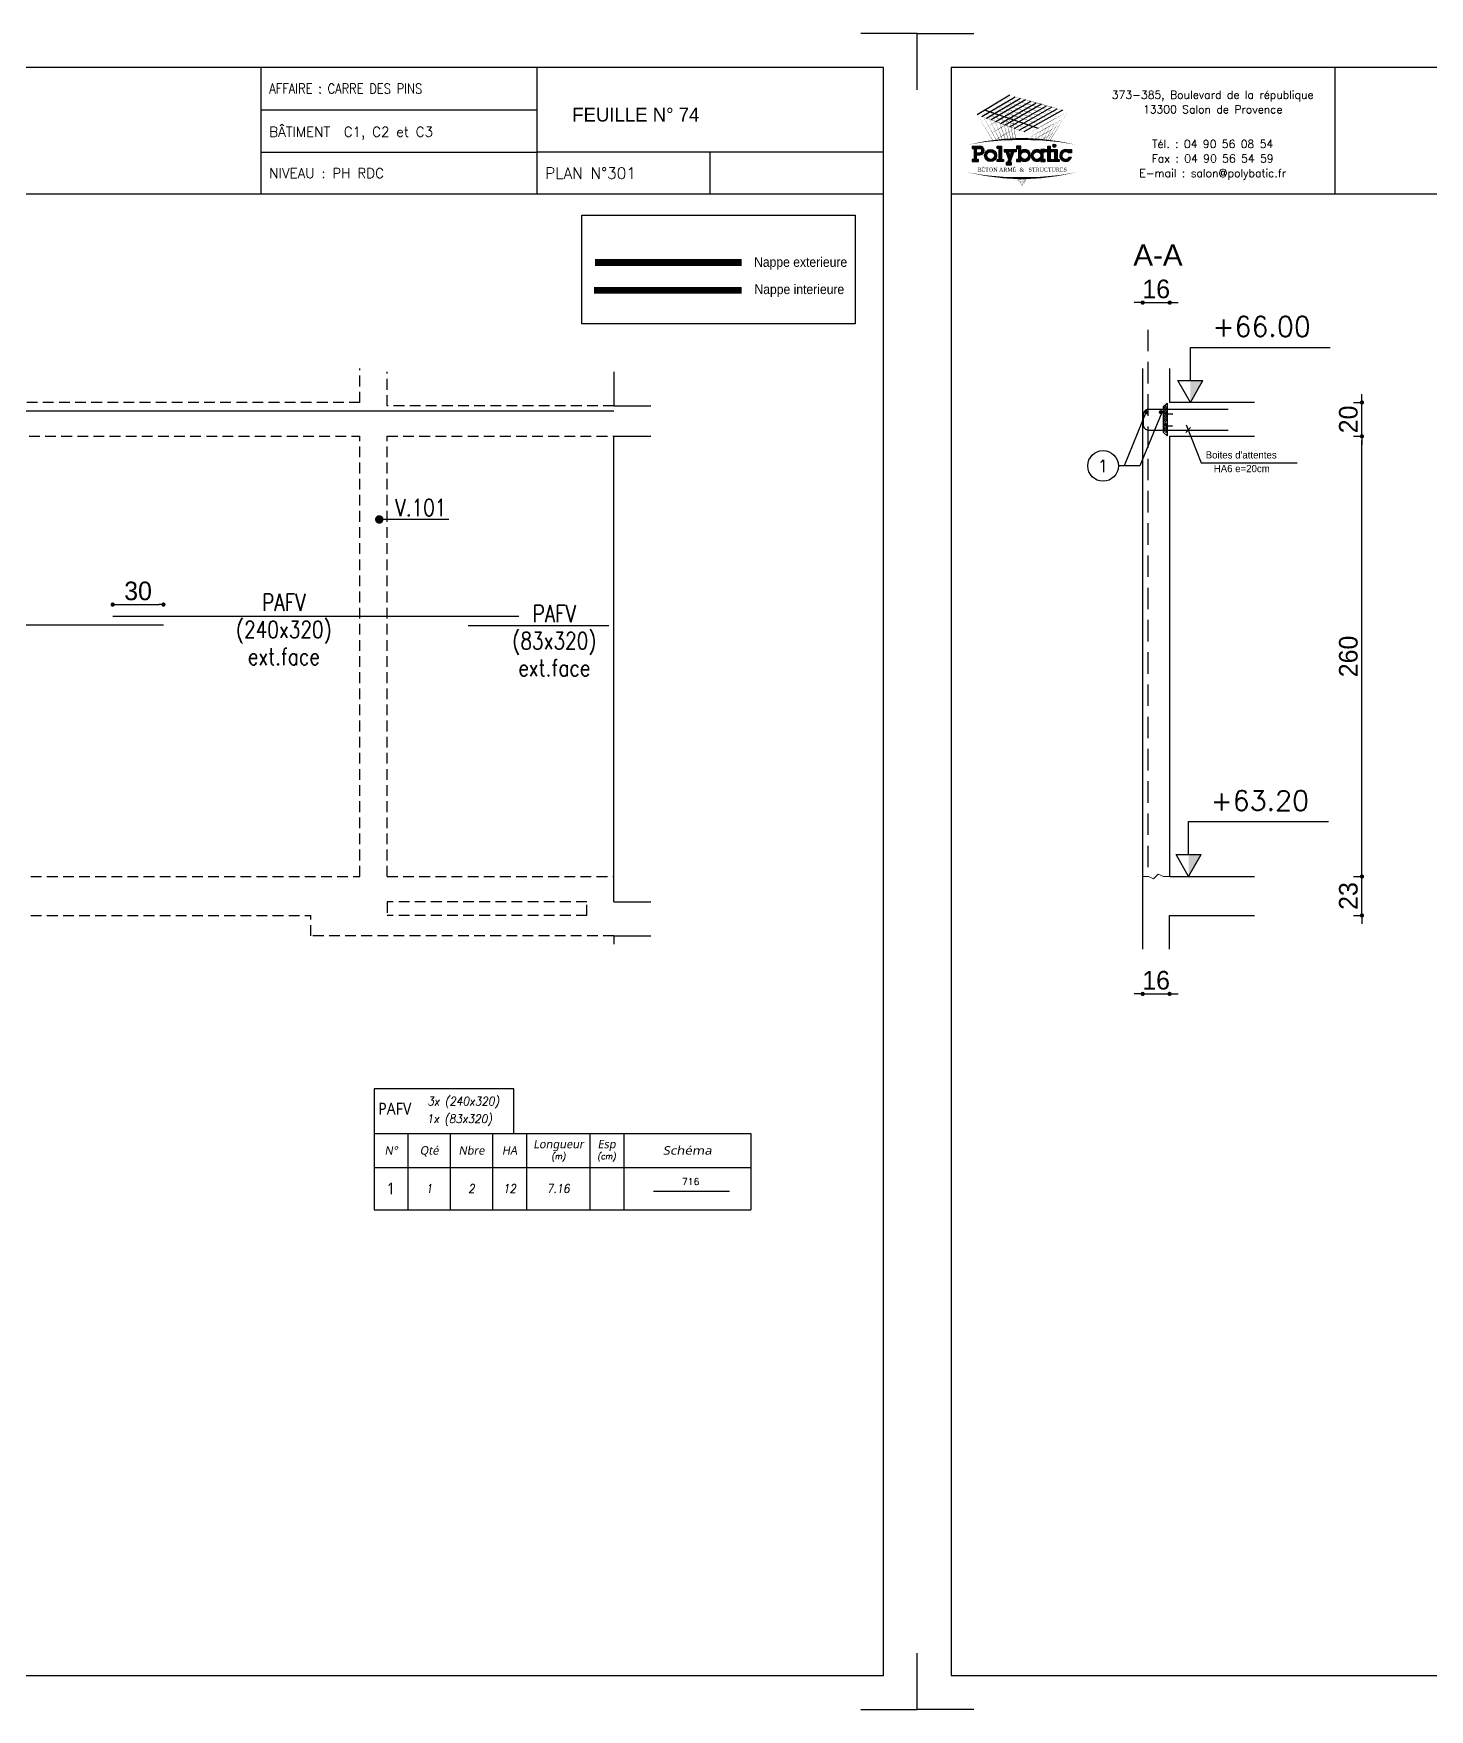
# Model space of a CAD drawing. Header units: metres. Extents: x -5618 to 118954, y -306 to 4637.
# Drawn here: x 70877 to 71702, y 604 to 1594 of the extents above; entities that cross this region are included whole.
import ezdxf
from ezdxf.enums import TextEntityAlignment as Align

# ---------------------------------------------------------------- set-up
doc = ezdxf.new("R2010")
doc.units = ezdxf.units.M
doc.linetypes.add('CACHE', pattern=[9.525, 6.35, -3.175])
doc.linetypes.add('CACHEX2', pattern=[19.05, 12.7, -6.35])
for name, color, linetype in [('COTATION', 1, 'Continuous'), ('GO-CARTOUCHE', 7, 'Continuous'), ('GO-FER-HA', 140, 'Continuous'), ('GO-TEXTE', 9, 'Continuous'), ('GO-TEXTE-FER', 3, 'Continuous'), ('K_ENT_M_Building_V.76', 7, 'Continuous'), ('STR_COTATION', 1, 'Continuous'), ('STR_STA', 30, 'Continuous'), ('STR_TS', 22, 'Continuous'), ('STR_TS_TXT', 7, 'Continuous'), ('STR_VOI-POT', 6, 'Continuous')]:
    doc.layers.add(name, color=color, linetype=linetype)
doc.layers.add('Kofragna_forma', color=7, linetype='Continuous', lineweight=70)
doc.styles.add('GrDimensions', font='simplex.shx')
doc.styles.add('Lucida', font='LSANSI.TTF')
doc.styles.add('POLYBATIC', font='TIMES.TTF')
doc.styles.add('schéma', font='simplex.shx')
doc.styles.add('Tableau', font='romans.shx', dxfattribs={"width": 0.9, "oblique": 10})
doc.styles.add('Tableau2', font='trebuc.TTF', dxfattribs={"width": 0.9, "oblique": 10})
doc.styles.add('TEXTE', font='romans.shx')
doc.styles.add('TEXTE TS', font='romans.shx', dxfattribs={"width": 0.7, "oblique": 15})
doc.styles.add('TEXTEBA', font='ARIAL.TTF')
doc.dimstyles.new('COUPE-20', dxfattribs={"dimscale": 0.5, "dimtxt": 22, "dimasz": 5, "dimexe": 0.05, "dimexo": 0, "dimgap": 5, "dimtad": 1, "dimdec": 0, "dimdsep": 46, "dimtxsty": 'Standard', "dimblk1": 'DOT', "dimblk2": 'DOT', "dimsah": 1, "dimcen": 0, "dimdle": 150, "dimclrd": 1, "dimclre": 1, "dimclrt": 7, "dimadec": 0, "dimazin": 0, "dimtfac": 1, "dimtdec": 0, "dimtix": 1, "dimtmove": 2, "dimatfit": 3, "dimldrblk": 'DOT', "dimfxl": 0, "dimtvp": 1, "dimtolj": 1, "dimtzin": 0, "dimarcsym": 0})

# ---------------------------------------------------------------- blocks, each defined once
blk = doc.blocks.new('Désignation')
at = {"layer": 'GO-TEXTE-FER'}
for p, q in [((0, 0.8), (8.9, 0.8)), ((0, 0.8), (0, 0)), ((0.8, 0.8), (0.8, 0)), ((1.8, 0.8), (1.8, 0)), ((2.8, 0.8), (2.8, 0)), ((3.6, 0.8), (3.6, 0)), ((5.1, 0.8), (5.1, 0)), ((5.9, 0.8), (5.9, 0)), ((8.9, 0.8), (8.9, 0)), ((0, 0), (8.9, 0))]:
    blk.add_line(p, q, dxfattribs=at)
at = {"layer": 'GO-TEXTE-FER', "style": 'Tableau2', "oblique": 10}
for s, p in [('N°', (0.4, 0.4)), ('Qté', (1.3, 0.4)), ('Nbre', (2.3, 0.4)), ('HA', (3.2, 0.4)), ('Longueur', (4.356, 0.55)), ('Esp', (5.494, 0.55))]:
    blk.add_text(s, height=0.2, dxfattribs=at).set_placement(p, align=Align.MIDDLE_CENTER)
at = {"layer": 'GO-TEXTE-FER', "style": 'Tableau2', "oblique": 10, "width": 1.2}
blk.add_text('Schéma', height=0.2, dxfattribs=at).set_placement((7.4, 0.4), align=Align.MIDDLE_CENTER)
at = {"layer": 'GO-TEXTE-FER', "color": 7, "style": 'Tableau', "oblique": 10, "width": 0.9}
for s, p in [('(m)', (4.356, 0.265)), ('(cm)', (5.494, 0.265))]:
    blk.add_text(s, height=0.15, dxfattribs=at).set_placement(p, align=Align.MIDDLE_CENTER)
blk = doc.blocks.new('Barre libre')
at = {"layer": 'GO-TEXTE-FER'}
for p, q in [((0, 0), (0, -1)), ((0, 0), (8.9, 0)), ((0.8, 0), (0.8, -1)), ((1.8, 0), (1.8, -1)), ((2.8, 0), (2.8, -1)), ((3.6, 0), (3.6, -1)), ((5.1, 0), (5.1, -1)), ((5.9, 0), (5.9, -1)), ((8.9, 0), (8.9, -1)), ((0, -1), (8.9, -1))]:
    blk.add_line(p, q, dxfattribs=at)
at = {"layer": 'GO-TEXTE-FER', "color": 1}
blk.add_line((6.603, -0.563), (8.394, -0.563), dxfattribs=at)
at = {"layer": 'GO-TEXTE-FER', "style": 'Tableau2', "width": 0.9}
blk.add_attdef('NUMERO', text='', height=0.28, dxfattribs=at).set_placement((0.4, -0.5), align=Align.MIDDLE_CENTER)
at = {"layer": 'GO-TEXTE-FER', "color": 1, "style": 'Tableau'}
blk.add_attdef('Longueur', text='', height=0.16, dxfattribs=at).set_placement((7.481, -0.336), align=Align.MIDDLE_CENTER)
at = {"layer": 'GO-TEXTE-FER', "style": 'Tableau', "oblique": 10, "width": 0.9}
for tag, p in [('QUANTITE', (1.3, -0.5)), ('NOMBRE', (2.3, -0.5)), ('NUANCE', (3.2, -0.5)), ('LONGUEUR', (4.35, -0.5)), ('ESPACEMENTS', (5.5, -0.5))]:
    blk.add_attdef(tag, text='', height=0.2, dxfattribs=at).set_placement(p, align=Align.MIDDLE_CENTER)
blk = doc.blocks.new('ime')
at = {"layer": 'COTATION', "const_width": 2.5}
blk.add_lwpolyline([(1.25, 0, -1), (-1.25, 0, -1)], format="xyb", close=True, dxfattribs=at)
at = {"layer": 'COTATION'}
blk.add_lwpolyline([(41.09, 0), (0, 0)], dxfattribs=at)
at = {"layer": 'COTATION', "color": 7, "style": 'TEXTE TS', "width": 0.8}
blk.add_attdef('NAME', (9.08, 2), '', height=10, dxfattribs=at)
blk = doc.blocks.new('_DOT')
at = {"color": 0, "linetype": 'ByBlock'}
blk.add_line((-0.5, 0), (-1, 0), dxfattribs=at)
at = {"color": 0, "linetype": 'ByBlock', "const_width": 0.5}
blk.add_lwpolyline([(-0.25, 0, 1), (0.25, 0, 1)], format="xyb", close=True, dxfattribs=at)
blk = doc.blocks.new('*D1143')
at = {"layer": 'DEFPOINTS', "color": 0, "lineweight": -3, "ltscale": 4.5}
for p in [(70923.79, 1249.64, 187.69), (70953.79, 1256.42), (70953.79, 1244.45, 187.69)]:
    blk.add_point(p, dxfattribs=at)
at = {"layer": 'STR_COTATION', "color": 1, "lineweight": -2, "ltscale": 4.5}
for p, q in [((70923.79, 1256.44), (70923.79, 1256.44)), ((70926.29, 1256.42), (70951.29, 1256.42)), ((70953.79, 1256.44), (70953.79, 1256.44))]:
    blk.add_line(p, q, dxfattribs=at)
at = {"layer": 'STR_COTATION', "color": 1, "lineweight": -2, "ltscale": 4.5, "xscale": 2.5, "yscale": 2.5, "zscale": 2.5, "rotation": 180}
blk.add_blockref('_DOT', (70923.79, 1256.42), dxfattribs=at)
at = {"layer": 'STR_COTATION', "color": 1, "lineweight": -2, "ltscale": 4.5, "xscale": 2.5, "yscale": 2.5, "zscale": 2.5}
blk.add_blockref('_DOT', (70953.79, 1256.42), dxfattribs=at)
at = {"layer": 'STR_COTATION', "color": 7, "lineweight": -3, "ltscale": 4.5, "insert": (70938.79, 1264.42), "char_height": 11, "attachment_point": 5}
blk.add_mtext('\\A1;30', dxfattribs=at)
blk = doc.blocks.new('mrega')
at = {"layer": 'STR_TS_TXT', "style": 'TEXTE TS', "width": 0.8}
for tag, p in [('ST10', (14.48, 0)), ('DIM', (14.48, -16)), ('NOTE', (14.48, -32))]:
    blk.add_attdef(tag, text='', height=10, dxfattribs=at).set_placement(p, align=Align.CENTER)
blk = doc.blocks.new('*D1144')
at = {"layer": 'COTATION', "color": 1, "lineweight": -2, "ltscale": 4.5}
for p, q in [((71661.84, 1098.29), (71661.84, 1100.79)), ((71656.84, 1095.79), (71661.86, 1095.79)), ((71661.84, 1072.79), (71661.84, 1095.79)), ((71656.84, 1072.79), (71661.86, 1072.79)), ((71661.84, 1070.29), (71661.84, 1067.79))]:
    blk.add_line(p, q, dxfattribs=at)
at = {"layer": 'DEFPOINTS', "color": 0, "lineweight": -3, "ltscale": 4.5}
for p in [(71598.28, 1095.79), (71661.84, 1095.79), (71598.28, 1072.79)]:
    blk.add_point(p, dxfattribs=at)
at = {"layer": 'COTATION', "color": 1, "lineweight": -2, "ltscale": 4.5, "xscale": 2.5, "yscale": 2.5, "zscale": 2.5}
for p, rotation in [((71661.84, 1095.79), 270), ((71661.84, 1072.79), 90)]:
    blk.add_blockref('_DOT', p, dxfattribs=dict(at, rotation=rotation))
at = {"layer": 'COTATION', "color": 7, "lineweight": -3, "ltscale": 4.5, "insert": (71653.84, 1084.29), "char_height": 11, "attachment_point": 5, "rotation": 90}
blk.add_mtext('\\A1;23', dxfattribs=at)
blk = doc.blocks.new('*D1145')
at = {"layer": 'COTATION', "color": 1, "lineweight": -2, "ltscale": 4.5}
for p, q in [((71656.84, 1355.79), (71661.86, 1355.79)), ((71661.84, 1098.29), (71661.84, 1353.29)), ((71656.84, 1095.79), (71661.86, 1095.79))]:
    blk.add_line(p, q, dxfattribs=at)
at = {"layer": 'DEFPOINTS', "color": 0, "lineweight": -3, "ltscale": 4.5}
for p in [(71598.28, 1355.79), (71661.84, 1355.79), (71598.28, 1095.79)]:
    blk.add_point(p, dxfattribs=at)
at = {"layer": 'COTATION', "color": 1, "lineweight": -2, "ltscale": 4.5, "xscale": 2.5, "yscale": 2.5, "zscale": 2.5}
for p, rotation in [((71661.84, 1355.79), 90), ((71661.84, 1095.79), 270)]:
    blk.add_blockref('_DOT', p, dxfattribs=dict(at, rotation=rotation))
at = {"layer": 'COTATION', "color": 7, "lineweight": -3, "ltscale": 4.5, "insert": (71653.84, 1225.79), "char_height": 11, "attachment_point": 5, "rotation": 90}
blk.add_mtext('\\A1;260', dxfattribs=at)
blk = doc.blocks.new('*D1146')
at = {"layer": 'COTATION', "color": 1, "lineweight": -2, "ltscale": 4.5}
for p, q in [((71661.84, 1378.29), (71661.84, 1380.79)), ((71656.84, 1375.79), (71661.86, 1375.79)), ((71661.84, 1355.79), (71661.84, 1375.79)), ((71656.84, 1355.79), (71661.86, 1355.79)), ((71661.84, 1353.29), (71661.84, 1350.79))]:
    blk.add_line(p, q, dxfattribs=at)
at = {"layer": 'DEFPOINTS', "color": 0, "lineweight": -3, "ltscale": 4.5}
for p in [(71598.28, 1375.79), (71661.84, 1375.79), (71598.28, 1355.79)]:
    blk.add_point(p, dxfattribs=at)
at = {"layer": 'COTATION', "color": 1, "lineweight": -2, "ltscale": 4.5, "xscale": 2.5, "yscale": 2.5, "zscale": 2.5}
for p, rotation in [((71661.84, 1375.79), 270), ((71661.84, 1355.79), 90)]:
    blk.add_blockref('_DOT', p, dxfattribs=dict(at, rotation=rotation))
at = {"layer": 'COTATION', "color": 7, "lineweight": -3, "ltscale": 4.5, "insert": (71653.84, 1365.79), "char_height": 11, "attachment_point": 5, "rotation": 90}
blk.add_mtext('\\A1;20', dxfattribs=at)
blk = doc.blocks.new('stab')
at = {"layer": 'STR_STA'}
h = blk.add_hatch(dxfattribs=at)
h.set_pattern_fill('ANSI31', color=9, scale=6.075, angle=-540, style=0)
h.set_pattern_definition([(315, (-54992.6584, 395894.73794), (-0.536959212, -0.536959212), [])])
h.paths.add_polyline_path([(8.55, 0), (6.53, -2.03), (4.9, -2.03), (4.9, 0)])
h.paths.add_polyline_path([(4.9, 0), (4.9, -2.03), (1.75, -2.03), (1.95, 0)])
h.paths.add_polyline_path([(1.41, 0), (1.73, -2.03), (-8.03, -2.03), (-7.82, 0)])
h.paths.add_polyline_path([(-8.11, -1.56), (-9.67, 0), (-8.25, 0)])
at = {"layer": 'STR_STA', "color": 1}
blk.add_lwpolyline([(-5.93, 36.01), (-5.93, 0.57), (-5.93, -11.07, 0.414214), (-2.89, -14.1), (3.18, -14.1, 0.414214), (6.22, -11.07), (6.22, 36.01)], format="xyb", dxfattribs=at)
blk.add_lwpolyline([(-7.65, -2.03), (-9.67, 0), (9.67, 0), (7.65, -2.03)], close=True, dxfattribs=at)
blk.add_lwpolyline([(-3.88, 0), (-3.68, -2.22), (-3.09, 3.47), (-3.09, 0), (3.09, 0), (3.42, -2.09), (3.94, 3.21), (3.94, 0)], dxfattribs=at)
at = {"layer": 'STR_STA', "color": 6, "linetype": 'Continuous', "const_width": 1.2}
for points in [[(-3.75, -3.69, -1), (-4.95, -3.69, -1)], [(-3.64, -12.3, -1), (-4.84, -12.3, -1)]]:
    blk.add_lwpolyline(points, format="xyb", close=True, dxfattribs=at)
blk = doc.blocks.new('*D1147')
at = {"layer": 'DEFPOINTS', "color": 0, "lineweight": -3, "ltscale": 4.5}
for p in [(71548.28, 1434.77), (71532.28, 1395.79, 187.69), (71548.28, 1395.79, 187.69)]:
    blk.add_point(p, dxfattribs=at)
at = {"layer": 'STR_COTATION', "color": 1, "lineweight": -2, "ltscale": 4.5}
for p, q in [((71529.78, 1434.77), (71527.28, 1434.77)), ((71532.28, 1434.78), (71532.28, 1434.8)), ((71532.28, 1434.77), (71548.28, 1434.77)), ((71548.28, 1434.78), (71548.28, 1434.8)), ((71550.78, 1434.77), (71553.28, 1434.77))]:
    blk.add_line(p, q, dxfattribs=at)
at = {"layer": 'STR_COTATION', "color": 1, "lineweight": -2, "ltscale": 4.5, "xscale": 2.5, "yscale": 2.5, "zscale": 2.5}
blk.add_blockref('_DOT', (71532.28, 1434.77), dxfattribs=at)
at = {"layer": 'STR_COTATION', "color": 1, "lineweight": -2, "ltscale": 4.5, "xscale": 2.5, "yscale": 2.5, "zscale": 2.5, "rotation": 180}
blk.add_blockref('_DOT', (71548.28, 1434.77), dxfattribs=at)
at = {"layer": 'STR_COTATION', "color": 7, "lineweight": -3, "ltscale": 4.5, "insert": (71540.28, 1442.77), "char_height": 11, "attachment_point": 5}
blk.add_mtext('\\A1;16', dxfattribs=at)
blk = doc.blocks.new('*D1148')
at = {"layer": 'DEFPOINTS', "color": 0, "lineweight": -3, "ltscale": 4.5}
for p in [(71532.28, 1060.32, 187.69), (71548.18, 1060.32, 187.69), (71548.18, 1026.46)]:
    blk.add_point(p, dxfattribs=at)
at = {"layer": 'STR_COTATION', "color": 1, "lineweight": -2, "ltscale": 4.5}
for p, q in [((71529.78, 1026.46), (71527.28, 1026.46)), ((71532.28, 1026.46), (71548.18, 1026.46)), ((71532.28, 1026.44), (71532.28, 1026.43)), ((71548.18, 1026.44), (71548.18, 1026.43)), ((71550.68, 1026.46), (71553.18, 1026.46))]:
    blk.add_line(p, q, dxfattribs=at)
at = {"layer": 'STR_COTATION', "color": 1, "lineweight": -2, "ltscale": 4.5, "xscale": 2.5, "yscale": 2.5, "zscale": 2.5}
blk.add_blockref('_DOT', (71532.28, 1026.46), dxfattribs=at)
at = {"layer": 'STR_COTATION', "color": 1, "lineweight": -2, "ltscale": 4.5, "xscale": 2.5, "yscale": 2.5, "zscale": 2.5, "rotation": 180}
blk.add_blockref('_DOT', (71548.18, 1026.46), dxfattribs=at)
at = {"layer": 'STR_COTATION', "color": 7, "lineweight": -3, "ltscale": 4.5, "insert": (71540.23, 1034.46), "char_height": 11, "attachment_point": 5}
blk.add_mtext('\\A1;16', dxfattribs=at)
blk = doc.blocks.new('A$C492E529B')
for color, points in [(140, [(1.413, 0.725, 1), (1.563, 0.725, 1)]), (256, [(-0.938, 0.7), (-1.138, 0.7), (-1.138, 0.6), (-1.038, 0.6), (-1.038, 0.1), (-1.138, 0.1), (-1.138, 0), (-0.838, 0), (-0.838, 0.1), (-0.938, 0.1)]), (256, [(-0.367, 0.45), (-0.268, 0.45), (-0.268, 0.55), (-0.523, 0.55), (-0.523, 0.45), (-0.473, 0.45), (-0.543, 0.253), (-0.612, 0.45), (-0.562, 0.45), (-0.562, 0.55), (-0.818, 0.55), (-0.818, 0.45), (-0.718, 0.45), (-0.595, 0.101), (-0.648, -0.05), (-0.718, -0.05), (-0.718, -0.15), (-0.468, -0.15), (-0.468, -0.05), (-0.543, -0.05)]), (256, [(1.393, 0.55), (1.292, 0.55), (1.292, 0.7), (1.193, 0.7), (1.193, 0.55), (1.093, 0.55), (1.093, 0.45), (1.193, 0.45), (1.193, 0), (1.393, 0), (1.393, 0.1), (1.292, 0.1), (1.292, 0.45), (1.393, 0.45)]), (256, [(1.613, 0.55), (1.413, 0.55), (1.413, 0.45), (1.513, 0.45), (1.513, 0.1), (1.413, 0.1), (1.413, 0), (1.712, 0), (1.712, 0.1), (1.613, 0.1)]), (256, [(2.13, 0.4), (2.283, 0.4), (2.283, 0.55), (2.183, 0.55), (2.183, 0.487, 3.359496), (2.272, 0.2), (2.166, 0.2, -3.125802)])]:
    blk.add_hatch(color=color).paths.add_polyline_path(points)
h = blk.add_hatch(color=256)
h.paths.add_polyline_path([(-1.983, 0.1), (-2.083, 0.1), (-2.083, 0.3), (-1.933, 0.3, 1), (-1.933, 0.7), (-2.283, 0.7), (-2.283, 0.6), (-2.183, 0.6), (-2.183, 0.1), (-2.283, 0.1), (-2.283, 0), (-1.983, 0)])
h.paths.add_polyline_path([(-2.083, 0.4), (-2.083, 0.6), (-1.933, 0.6, -1), (-1.933, 0.4)], flags=16)
h = blk.add_hatch(color=256)
h.paths.add_polyline_path([(-1.158, 0.275, 1), (-1.708, 0.275, 1)])
h.paths.add_polyline_path([(-1.608, 0.275, -1), (-1.258, 0.275, -1)], flags=16)
h = blk.add_hatch(color=256)
h.paths.add_polyline_path([(-0.047, 0.487), (-0.047, 0.7), (-0.248, 0.7), (-0.248, 0.6), (-0.147, 0.6), (-0.147, 0.1), (-0.248, 0.1), (-0.248, 0), (-0.047, 0), (-0.047, 0.063, 2.12132)])
h.paths.add_polyline_path([(-0.047, 0.275, -1), (0.303, 0.275, -1)], flags=16)
h = blk.add_hatch(color=256)
h.paths.add_polyline_path([(1.073, 0.1), (0.973, 0.1), (0.973, 0.45), (1.073, 0.45), (1.073, 0.55), (0.873, 0.55), (0.873, 0.487, 2.12132), (0.873, 0.063), (0.873, 0), (1.073, 0)])
h.paths.add_polyline_path([(0.523, 0.275, -1), (0.873, 0.275, -1)], flags=16)
for p, q in [((-0.595, 0.101), (-0.718, 0.45)), ((-0.648, -0.05), (-0.595, 0.101)), ((-0.543, 0.253), (-0.612, 0.45)), ((-0.543, -0.05), (-0.367, 0.45)), ((-0.543, 0.253), (-0.473, 0.45)), ((0.873, 0.55), (0.873, 0.487)), ((1.073, 0.55), (0.873, 0.55)), ((0.873, 0.063), (0.873, 0)), ((0.973, 0.1), (0.973, 0.45)), ((0.973, 0.45), (1.073, 0.45)), ((1.073, 0.1), (0.973, 0.1)), ((1.073, 0.45), (1.073, 0.55)), ((1.073, 0), (1.073, 0.1)), ((2.166, 0.2), (2.272, 0.2)), ((0.873, 0), (1.073, 0))]:
    blk.add_line(p, q)
for points in [[(-2.283, 0.7), (-1.933, 0.7)], [(-2.283, 0.7), (-2.283, 0.6), (-2.183, 0.6), (-2.183, 0.1), (-2.283, 0.1), (-2.283, 0), (-1.983, 0), (-1.983, 0.1), (-2.083, 0.1), (-2.083, 0.3), (-1.933, 0.3)], [(-2.083, 0.4), (-2.083, 0.6), (-1.933, 0.6)], [(-2.083, 0.4), (-1.933, 0.4)], [(-1.138, 0.7), (-0.938, 0.7), (-0.938, 0.1), (-0.838, 0.1), (-0.838, 0), (-1.138, 0), (-1.138, 0.1), (-1.038, 0.1), (-1.038, 0.6), (-1.138, 0.6), (-1.138, 0.7)], [(-0.818, 0.55), (-0.562, 0.55)], [(-0.818, 0.55), (-0.818, 0.45), (-0.718, 0.45)], [(-0.612, 0.45), (-0.562, 0.45), (-0.562, 0.55)], [(-0.523, 0.55), (-0.268, 0.55), (-0.268, 0.45), (-0.367, 0.45)], [(-0.473, 0.45), (-0.523, 0.45), (-0.523, 0.55)], [(-0.248, 0.7), (-0.248, 0.6), (-0.147, 0.6), (-0.147, 0.1), (-0.248, 0.1), (-0.248, 0), (-0.047, 0), (-0.047, 0.063)], [(-0.047, 0.487), (-0.047, 0.7), (-0.248, 0.7)], [(1.093, 0.55), (1.193, 0.55), (1.193, 0.7), (1.292, 0.7), (1.292, 0.55), (1.393, 0.55), (1.393, 0.45), (1.292, 0.45), (1.292, 0.1), (1.393, 0.1), (1.393, 0), (1.193, 0), (1.193, 0.45), (1.093, 0.45)], [(1.093, 0.45), (1.093, 0.55)], [(1.413, 0.45), (1.413, 0.55), (1.613, 0.55), (1.613, 0.1), (1.712, 0.1), (1.712, 0), (1.413, 0), (1.413, 0.1), (1.513, 0.1), (1.513, 0.45), (1.413, 0.45)], [(2.183, 0.487), (2.183, 0.55), (2.283, 0.55), (2.283, 0.4), (2.13, 0.4)], [(-0.648, -0.05), (-0.718, -0.05), (-0.718, -0.15), (-0.468, -0.15), (-0.468, -0.05), (-0.543, -0.05)]]:
    blk.add_lwpolyline(points)
at = {"color": 140}
blk.add_circle((1.488, 0.725), 0.075, dxfattribs=at)
for centre, radius in [((-1.433, 0.275), 0.275), ((-1.433, 0.275), 0.175), ((0.128, 0.275), 0.175), ((0.698, 0.275), 0.175)]:
    blk.add_circle(centre, radius)
for centre, radius, start, end in [((-1.933, 0.5), 0.2, 270, 90), ((-1.933, 0.5), 0.1, 270, 90), ((0.128, 0.275), 0.275, 230.4788, 129.5212), ((0.698, 0.275), 0.275, 50.4788, 309.5212), ((2.008, 0.275), 0.275, 50.4788, 344.17338), ((2.008, 0.275), 0.175, 45.58469, 334.62307)]:
    blk.add_arc(centre, radius, start, end)
blk = doc.blocks.new('POLYBATIC')
at = {"color": 140}
for p, q in [((-0.43, 3.281), (-1.602, 2.578)), ((-1.435, 2.518), (-0.241, 3.228)), ((-1.268, 2.457), (-0.053, 3.175)), ((0.135, 3.121), (-1.101, 2.397)), ((-0.934, 2.337), (0.323, 3.068)), ((-0.767, 2.276), (0.511, 3.015)), ((-1.309, 2.754), (0.586, 2.109)), ((0.7, 2.962), (-0.6, 2.216)), ((-0.433, 2.156), (0.888, 2.908)), ((1.076, 2.855), (-0.266, 2.095)), ((-0.099, 2.035), (1.264, 2.802)), ((1.452, 2.749), (0.067, 1.974))]:
    blk.add_line(p, q, dxfattribs=at)
for points in [[(-1.016, 2.93, 0.0156, 0, 0), (-0.43, 3.281, 0, 0, 0)], [(0.122, 2.71, 0.0156, 0, 0), (-0.869, 3.018, 0, 0, 0)], [(-0.491, 1.706, 0.0136, 0, 0), (-0.869, 3.018, 0, 0, 0)], [(-0.838, 2.873, 0.0156, 0, 0), (-0.241, 3.228, 0, 0, 0)], [(0.283, 2.803, 0.0156, 0, 0), (-0.723, 3.105, 0, 0, 0)], [(-0.398, 1.71, 0.014, 0, 0), (-0.723, 3.105, 0, 0, 0)], [(-0.661, 2.816, 0.0156, 0, 0), (-0.053, 3.175, 0, 0, 0)], [(0.444, 2.896, 0.0156, 0, 0), (-0.576, 3.193, 0, 0, 0)], [(-0.309, 1.714, 0.0145, 0, 0), (-0.576, 3.193, 0, 0, 0)], [(-0.483, 2.759, 0.0156, 0, 0), (0.135, 3.121, 0, 0, 0)], [(0.605, 2.988, 0.0156, 0, 0), (-0.43, 3.281, 0, 0, 0)], [(-0.225, 1.716, 0.0149, 0, 0), (-0.43, 3.281, 0, 0, 0)], [(-0.305, 2.702, 0.0156, 0, 0), (0.323, 3.068, 0, 0, 0)], [(-0.128, 2.646, 0.0156, 0, 0), (0.511, 3.015, 0, 0, 0)], [(-1.602, 2.578, 0, 0.0156, 0), (-1.016, 2.93, 0, 0, 0)], [(-0.684, 2.246, 0.0156, 0, 0), (-1.602, 2.578, 0, 0, 0)], [(-1.031, 1.66, 0.0111, 0, 0), (-1.602, 2.578, 0, 0, 0)], [(-1.456, 2.344, 0, 0.0156, 0), (-0.923, 2.663, 0, 0, 0)], [(-0.522, 2.339, 0.0156, 0, 0), (-1.455, 2.666, 0, 0, 0)], [(-0.913, 1.673, 0.0116, 0, 0), (-1.455, 2.666, 0, 0, 0)], [(-1.435, 2.518, 0, 0.0156, 0), (-0.838, 2.873, 0, 0, 0)], [(-1.31, 2.109, 0, 0.0156, 0), (-0.831, 2.397, 0, 0, 0)], [(-0.361, 2.432, 0.0156, 0, 0), (-1.309, 2.754, 0, 0, 0)], [(-0.8, 1.684, 0.0121, 0, 0), (-1.309, 2.754, 0, 0, 0)], [(-1.268, 2.457, 0, 0.0156, 0), (-0.661, 2.816, 0, 0, 0)], [(-0.2, 2.524, 0.0156, 0, 0), (-1.162, 2.842, 0, 0, 0)], [(-0.692, 1.693, 0.0126, 0, 0), (-1.162, 2.842, 0, 0, 0)], [(-1.101, 2.397, 0, 0.0156, 0), (-0.483, 2.759, 0, 0, 0)], [(-0.039, 2.617, 0.0156, 0, 0), (-1.016, 2.93, 0, 0, 0)], [(-0.589, 1.7, 0.0131, 0, 0), (-1.016, 2.93, 0, 0, 0)], [(-0.934, 2.337, 0, 0.0156, 0), (-0.305, 2.702, 0, 0, 0)], [(-0.391, 2.983, 0, 0.0156, 0), (-0.923, 2.663, 0, 0, 0)], [(-0.352, 2.685, 0, 0.0156, 0), (-0.831, 2.397, 0, 0, 0)], [(-0.767, 2.276, 0, 0.0156, 0), (-0.128, 2.646, 0, 0, 0)], [(-0.6, 2.216, 0, 0.0156, 0), (0.05, 2.589, 0, 0, 0)], [(-0.433, 2.156, 0, 0.0156, 0), (0.227, 2.532, 0, 0, 0)], [(0.586, 2.109, 0, 0.0156, 0), (-0.361, 2.432, 0, 0, 0)], [(-0.266, 2.095, 0, 0.0156, 0), (0.405, 2.475, 0, 0, 0)], [(0.762, 2.207, 0, 0.0156, 0), (-0.2, 2.524, 0, 0, 0)], [(-0.099, 2.035, 0, 0.0156, 0), (0.582, 2.418, 0, 0, 0)], [(0.937, 2.305, 0, 0.0156, 0), (-0.039, 2.617, 0, 0, 0)], [(0.05, 2.589, 0.0156, 0, 0), (0.7, 2.962, 0, 0, 0)], [(1.113, 2.402, 0, 0.0156, 0), (0.122, 2.71, 0, 0, 0)], [(0.227, 2.532, 0.0156, 0, 0), (0.888, 2.908, 0, 0, 0)], [(1.289, 2.5, 0, 0.0156, 0), (0.283, 2.803, 0, 0, 0)], [(0.405, 2.475, 0.0156, 0, 0), (1.076, 2.855, 0, 0, 0)], [(1.465, 2.598, 0, 0.0156, 0), (0.444, 2.896, 0, 0, 0)], [(0.582, 2.418, 0.0156, 0, 0), (1.264, 2.802, 0, 0, 0)], [(1.641, 2.695, 0, 0.0156, 0), (0.605, 2.988, 0, 0, 0)], [(0.76, 2.362, 0.0156, 0, 0), (1.452, 2.749, 0, 0, 0)], [(0.781, 1.685, 0.00933, 0, 0), (1.113, 2.402, 0, 0, 0)], [(0.852, 2.095, 0.0156, 0, 0), (1.491, 2.45, 0, 0, 0)], [(0.865, 1.678, 0.0103, 0, 0), (1.289, 2.5, 0, 0, 0)], [(0.937, 2.305, 0.0156, 0, 0), (1.641, 2.695, 0, 0, 0)], [(0.942, 1.67, 0.0112, 0, 0), (1.465, 2.598, 0, 0, 0)], [(1.012, 1.663, 0.012, 0, 0), (1.641, 2.695, 0, 0, 0)], [(-1.165, 1.875, 0, 0.0156, 0), (-0.739, 2.131, 0, 0, 0)], [(-1.019, 1.641, 0, 0.0156, 0), (-0.646, 1.864, 0, 0, 0)], [(-0.312, 2.386, 0, 0.0156, 0), (-0.739, 2.131, 0, 0, 0)], [(0.234, 1.914, 0, 0.0156, 0), (-0.684, 2.246, 0, 0, 0)], [(-0.273, 2.088, 0, 0.0156, 0), (-0.646, 1.864, 0, 0, 0)], [(0.41, 2.012, 0, 0.0156, 0), (-0.522, 2.339, 0, 0, 0)], [(0.067, 1.974, 0, 0.0156, 0), (0.76, 2.362, 0, 0, 0)], [(0.213, 1.74, 0, 0.0156, 0), (0.852, 2.095, 0, 0, 0)], [(0.21, 1.716, 0.00323, 0, 0), (0.234, 1.914, 0, 0, 0)], [(0.234, 1.914, 0, 0.0156, 0), (0.937, 2.305, 0, 0, 0)], [(0.349, 1.712, 0.00465, 0, 0), (0.41, 2.012, 0, 0, 0)], [(0.447, 1.708, 0.00693, 0.0156, 0), (0.767, 1.886, 0, 0, 0)], [(0.474, 1.706, 0.00597, 0, 0), (0.586, 2.109, 0, 0, 0)], [(0.587, 1.7, 0.00718, 0, 0), (0.762, 2.207, 0, 0, 0)], [(0.68, 1.675, 0.0156, 0, 0), (1.193, 1.96, 0, 0, 0)], [(0.689, 1.693, 0.0083, 0, 0), (0.937, 2.305, 0, 0, 0)], [(0.765, 1.884, 0.0156, 0, 0), (1.342, 2.205, 0, 0, 0)], [(-1.953, 1.508, 0, 0.0781, -0.053843), (0, 1.719, 0, 0, 0)], [(-0.234, 1.79, 0, 0.00638, 0), (-0.365, 1.711, 0, 0.00638, 0)], [(1.953, 1.508, 0, 0.0781, 0.053843), (0, 1.719, 0, 0, 0)], [(0.96, 1.668, 0.00293, 0, 0), (1.044, 1.715, 0, 0, 0)], [(-1.953, 0.523, 0, 0.0781, 0.053843), (0, 0.312, 0, 0, 0)], [(0, 0, 0, 0.00381, 0), (-0.195, 0.315, 0, 0.00381, 0)], [(0, 0, 0, 0.00368, 0), (-0.171, 0.314, 0, 0.00368, 0)], [(0, 0, 0, 0.00356, 0), (-0.149, 0.314, 0, 0.00356, 0)], [(0, 0, 0, 0.00345, 0), (-0.128, 0.313, 0, 0.00345, 0)], [(0, 0, 0, 0.00334, 0), (-0.109, 0.313, 0, 0.00334, 0)], [(0, 0, 0, 0.00324, 0), (-0.09, 0.313, 0, 0.00324, 0)], [(0, 0, 0, 0.00315, 0), (-0.073, 0.313, 0, 0.00315, 0)], [(0, 0, 0, 0.00306, 0), (-0.056, 0.313, 0, 0.00306, 0)], [(0, 0, 0, 0.00306, 0), (-0.056, 0.313, 0, 0.00306, 0)], [(0, 0, 0, 0.00298, 0), (-0.041, 0.313, 0, 0.00298, 0)], [(1.953, 0.523, 0, 0.0781, -0.053843), (0, 0.312, 0, 0, 0)], [(0, 0, 0, 0.0051, 0), (0.038, 0.313, 0, 0.0051, 0)], [(0, 0, 0, 0.00425, 0), (0.127, 0.313, 0, 0.00425, 0)], [(0, 0, 0, 0.00408, 0), (0.145, 0.314, 0, 0.00408, 0)], [(0, 0, 0, 0.00392, 0), (0.162, 0.314, 0, 0.00392, 0)], [(0, 0, 0, 0.00378, 0), (0.177, 0.314, 0, 0.00378, 0)], [(0, 0, 0, 0.00365, 0), (0.191, 0.315, 0, 0.00365, 0)], [(0, 0, 0, 0.00486, 0), (0.064, 0.313, 0, 0.00486, 0)], [(0, 0, 0, 0.00464, 0), (0.087, 0.313, 0, 0.00464, 0)], [(0, 0, 0, 0.00443, 0), (0.108, 0.313, 0, 0.00443, 0)]]:
    blk.add_lwpolyline(points, format="xyseb", dxfattribs=at)
at = {"color": 5, "xscale": 0.78125, "yscale": 0.78125, "zscale": 0.78125}
blk.add_blockref('A$C492E529B', (0, 0.91), dxfattribs=at)
at = {"lineweight": 60, "style": 'POLYBATIC'}
for s, p in [('BÉTON ARMÉ', (-1.587, 0.547)), ('STRUCTURES', (0.24, 0.547))]:
    blk.add_text(s, height=0.1406, dxfattribs=at).set_placement(p)
at = {"color": 140, "style": 'POLYBATIC'}
blk.add_text('&', height=0.141, dxfattribs=at).set_placement((0, 0.547), align=Align.CENTER)

msp = doc.modelspace()

# ---------------------------------------------------------------- linework, layer by layer
for p, q in [((71011.32, 1573.71), (71011.32, 1498.77)), ((71174.29, 1573.74), (71174.29, 1498.77)), ((71011.32, 1548.71), (71174.29, 1548.71)), ((71011.32, 1523.72), (71174.29, 1523.72)), ((71174.29, 1523.74), (71379.14, 1523.74)), ((71276.63, 1523.74), (71276.63, 1498.77))]:
    msp.add_line(p, q)
at = {"color": 7, "linetype": 'Continuous', "lineweight": -3}
for p, q in [((71553.1, 1388.79, 187.69), (71567.85, 1388.79, 187.69)), ((71560.48, 1375.79, 187.69), (71553.1, 1388.79, 187.69)), ((71553.1, 1388.79, 187.69), (71567.85, 1388.79, 187.69)), ((71560.48, 1375.79, 187.69), (71553.1, 1388.79, 187.69)), ((71560.48, 1375.79, 187.69), (71567.85, 1388.79, 187.69)), ((71560.48, 1375.79, 187.69), (71567.85, 1388.79, 187.69)), ((71552.05, 1108.79, 187.69), (71566.8, 1108.79, 187.69)), ((71559.42, 1095.79, 187.69), (71552.05, 1108.79, 187.69)), ((71552.05, 1108.79, 187.69), (71566.8, 1108.79, 187.69)), ((71559.42, 1095.79, 187.69), (71552.05, 1108.79, 187.69)), ((71559.42, 1095.79, 187.69), (71566.8, 1108.79, 187.69)), ((71559.42, 1095.79, 187.69), (71566.8, 1108.79, 187.69))]:
    msp.add_line(p, q, dxfattribs=at)
for points in [[(71399.14, 1560.38), (71399.14, 1593.71), (71365.81, 1593.71)], [(71399.14, 1560.38), (71399.14, 1593.71), (71432.47, 1593.71)], [(71645.78, 1573.71), (71645.78, 1498.77)], [(71379.14, 1498.77), (70019.28, 1498.77)], [(72779, 1498.77), (71419.14, 1498.77)], [(71365.81, 603.81), (71399.14, 603.81), (71399.14, 637.14)], [(71432.47, 603.81), (71399.14, 603.81), (71399.14, 637.14)]]:
    msp.add_lwpolyline(points)
for points in [[(70019.28, 1573.71), (70019.28, 623.81), (71379.14, 623.81), (71379.14, 1573.71)], [(71419.14, 1573.71), (71419.14, 623.81), (72779, 623.81), (72779, 1573.71)]]:
    msp.add_lwpolyline(points, close=True)
at = {"lineweight": 18, "elevation": 187.69}
msp.add_lwpolyline([(71532.28, 1095.79), (71535.74, 1095.79), (71538.76, 1094.36), (71541.51, 1097.13), (71544.67, 1095.79), (71548.28, 1095.79)], dxfattribs=at)
at = {"color": 7, "linetype": 'Continuous', "lineweight": -3}
for points in [[(71567.85, 1388.79, 187.69), (71560.48, 1375.79, 187.69), (71560.48, 1388.76, 187.69)], [(71567.85, 1388.79, 187.69), (71560.48, 1375.79, 187.69), (71560.48, 1388.76, 187.69)], [(71566.8, 1108.79, 187.69), (71559.42, 1095.79, 187.69), (71559.42, 1108.75, 187.69)], [(71566.8, 1108.79, 187.69), (71559.42, 1095.79, 187.69), (71559.42, 1108.75, 187.69)]]:
    msp.add_solid(points, dxfattribs=at)
at = {"layer": 'GO-CARTOUCHE', "color": 2, "ltscale": 3}
msp.add_line((71560.57, 1360.98, 187.69), (71557.76, 1358.01, 187.69), dxfattribs=at)
at = {"layer": 'GO-CARTOUCHE', "color": 2, "ltscale": 3, "elevation": 187.69}
msp.add_lwpolyline([(71557.97, 1362.49), (71566.93, 1340.08), (71623.63, 1340.08)], dxfattribs=at)
at = {"layer": 'GO-FER-HA', "elevation": 187.69}
for points in [[(71543.58, 1369.96), (71530.7, 1338.32), (71517.96, 1338.32)], [(71534.25, 1369.96), (71521.37, 1338.32), (71517.96, 1338.32)]]:
    msp.add_lwpolyline(points, dxfattribs=at)
at = {"layer": 'GO-FER-HA'}
msp.add_circle((71508.9, 1338.32, 187.69), 9.06, dxfattribs=at)
at = {"layer": 'GO-TEXTE-FER'}
msp.add_lwpolyline([(71078.25, 944.01), (71160.75, 944.01), (71160.75, 970.44), (71078.25, 970.44)], close=True, dxfattribs=at)
at = {"layer": 'K_ENT_M_Building_V.76', "color": 30, "linetype": 'Continuous', "lineweight": -3}
for p, q in [((71560.48, 1388.79, 187.69), (71560.48, 1408.29, 187.69)), ((71560.48, 1408.29, 187.69), (71566.98, 1408.29, 187.69)), ((71560.48, 1388.79, 187.69), (71560.48, 1408.29, 187.69)), ((71560.48, 1408.29, 187.69), (71566.98, 1408.29, 187.69)), ((71566.98, 1408.29, 187.69), (71643.12, 1408.29, 187.69)), ((71566.98, 1408.29, 187.69), (71643.12, 1408.29, 187.69)), ((71559.42, 1108.79, 187.69), (71559.42, 1128.29, 187.69)), ((71559.42, 1128.29, 187.69), (71565.92, 1128.29, 187.69)), ((71559.42, 1108.79, 187.69), (71559.42, 1128.29, 187.69)), ((71559.42, 1128.29, 187.69), (71565.92, 1128.29, 187.69)), ((71565.92, 1128.29, 187.69), (71642.06, 1128.29, 187.69)), ((71565.92, 1128.29, 187.69), (71642.06, 1128.29, 187.69))]:
    msp.add_line(p, q, dxfattribs=at)
at = {"layer": 'Kofragna_forma', "linetype": 'CACHE', "lineweight": -3}
for p, q in [((71069.89, 1375.79, 187.69), (71069.89, 1395.79, 187.69)), ((71085.89, 1373.79, 187.69), (71085.89, 1393.79, 187.69)), ((71069.89, 1375.79, 187.69), (70502.89, 1375.79, 187.69)), ((71219.94, 1373.79, 187.69), (71085.89, 1373.79, 187.69)), ((70502.89, 1355.79, 187.69), (71069.89, 1355.79, 187.69)), ((71069.89, 1095.79, 187.69), (71069.89, 1355.79, 187.69)), ((71085.89, 1095.79, 187.69), (71085.89, 1355.79, 187.69)), ((71085.89, 1355.79, 187.69), (71219.94, 1355.79, 187.69)), ((70484.89, 1095.79, 187.69), (71069.89, 1095.79, 187.69)), ((71085.89, 1095.79, 187.69), (71219.94, 1095.79, 187.69)), ((71203.89, 1080.79, 187.69), (71085.89, 1080.79, 187.69)), ((71085.89, 1080.79, 187.69), (71085.89, 1072.79, 187.69)), ((71203.89, 1072.79, 187.69), (71203.89, 1080.79, 187.69)), ((70484.89, 1072.79, 187.69), (71040.89, 1072.79, 187.69)), ((71040.89, 1060.79, 187.69), (71040.89, 1072.79, 187.69)), ((71203.89, 1072.79, 187.69), (71085.89, 1072.79, 187.69)), ((71219.89, 1060.79, 187.69), (71040.89, 1060.79, 187.69))]:
    msp.add_line(p, q, dxfattribs=at)
at = {"layer": 'Kofragna_forma', "color": 4, "lineweight": -3}
for p, q in [((71532.28, 1395.79, 187.69), (71532.28, 1052.79, 187.69)), ((71548.28, 1375.79, 187.69), (71548.28, 1395.79, 187.69)), ((71219.94, 1393.79, 187.69), (71219.94, 1373.79, 187.69)), ((71219.94, 1373.79, 187.69), (71241.64, 1373.79, 187.69)), ((71598.28, 1375.79, 187.69), (71548.28, 1375.79, 187.69)), ((71219.94, 1080.79, 187.69), (71219.94, 1355.79, 187.69)), ((71219.94, 1355.79, 187.69), (71241.64, 1355.79, 187.69)), ((71548.28, 1095.79, 187.69), (71548.28, 1355.79, 187.69)), ((71548.28, 1355.79, 187.69), (71598.28, 1355.79, 187.69)), ((71548.28, 1095.79, 187.69), (71598.28, 1095.79, 187.69)), ((71219.94, 1080.79, 187.69), (71241.68, 1080.79, 187.69)), ((71548.18, 1072.79, 187.69), (71598.28, 1072.79, 187.69)), ((71548.18, 1052.79, 187.69), (71548.18, 1072.79, 187.69)), ((71219.89, 1060.79, 187.69), (71241.68, 1060.79, 187.69)), ((71219.94, 1060.79, 187.69), (71219.94, 1055.79, 187.69))]:
    msp.add_line(p, q, dxfattribs=at)
at = {"layer": 'STR_TS', "color": 3}
for p, q in [((70923.79, 1249.64, 187.69), (71163.74, 1249.64, 187.69)), ((70713.84, 1244.45, 187.69), (70953.79, 1244.45, 187.69)), ((71133.74, 1243.98, 187.69), (71216.94, 1243.98, 187.69))]:
    msp.add_line(p, q, dxfattribs=at)
at = {"layer": 'STR_TS', "color": 7}
msp.add_lwpolyline([(71200.87, 1486.45), (71362.41, 1486.45), (71362.41, 1422.16), (71200.87, 1422.16)], close=True, dxfattribs=at)
at = {"layer": 'STR_TS', "linetype": 'CACHE', "ltscale": 2, "const_width": 4}
msp.add_lwpolyline([(71295.29, 1458.45), (71208.73, 1458.45)], dxfattribs=at)
at = {"layer": 'STR_TS', "const_width": 4}
msp.add_lwpolyline([(71295.29, 1442), (71208.17, 1442)], dxfattribs=at)
at = {"layer": 'STR_VOI-POT'}
msp.add_line((70503.89, 1370.89, 187.69), (71219.94, 1370.89, 187.69), dxfattribs=at)
at = {"layer": 'STR_VOI-POT', "color": 1, "linetype": 'CACHEX2', "elevation": 187.69}
msp.add_lwpolyline([(71535.28, 1418.79), (71535.28, 1095.79)], dxfattribs=at)

# ---------------------------------------------------------------- block references
at = {"xscale": 16.49835000000894, "yscale": 16.49834999989253, "zscale": 16.49835000000003}
msp.add_blockref('POLYBATIC', (71460.91, 1503.09), dxfattribs=at)
at = {"layer": 'COTATION'}
ref = msp.add_blockref('ime', (71081.29, 1306.69, 187.69), dxfattribs=at)
ref.add_attrib('NAME', 'V.101', (71090.78, 1308.69, 187.69), dxfattribs={"color": 7, "height": 10, "style": 'TEXTE TS', "width": 0.8})
at = {"layer": 'GO-FER-HA', "xscale": 25, "yscale": 25, "zscale": 25}
msp.add_blockref('Désignation', (71078.25, 924.01), dxfattribs=at)
at = {"layer": 'GO-TEXTE-FER', "xscale": 25, "yscale": 25, "zscale": 25}
msp.add_blockref('Barre libre', (71078.25, 924.01), dxfattribs=at).add_auto_attribs({'NUMERO': '1', 'QUANTITE': '1', 'NOMBRE': '2', 'NUANCE': '12', 'Longueur': '716', 'LONGUEUR': '7.16'})
at = {"layer": 'STR_STA', "zscale": 0.001000000000004775, "rotation": 270}
msp.add_blockref('stab', (71546.7, 1365.72, 187.69), dxfattribs=at)
at = {"layer": 'STR_TS_TXT'}
ref = msp.add_blockref('mrega', (71039.39, 1252.69, 281.53), dxfattribs=dict(at, xscale=-1))
ref.add_attrib('NOTE', 'ext.face', dxfattribs={"height": 10, "style": 'TEXTE TS', "width": 0.8}).set_placement((71024.92, 1220.69, 281.53), align=Align.CENTER)
ref.add_attrib('ST10', 'PAFV', dxfattribs={"height": 10, "style": 'TEXTE TS', "width": 0.8}).set_placement((71024.92, 1252.69, 281.53), align=Align.CENTER)
ref.add_attrib('DIM', '(240x320)', dxfattribs={"height": 10, "style": 'TEXTE TS', "width": 0.8}).set_placement((71024.92, 1236.69, 281.53), align=Align.CENTER)
ref = msp.add_blockref('mrega', (71199.2, 1246.06, 281.53), dxfattribs=dict(at, xscale=-1))
ref.add_attrib('NOTE', 'ext.face', dxfattribs={"height": 10, "style": 'TEXTE TS', "width": 0.8}).set_placement((71184.72, 1214.06, 281.53), align=Align.CENTER)
ref.add_attrib('ST10', 'PAFV', dxfattribs={"height": 10, "style": 'TEXTE TS', "width": 0.8}).set_placement((71184.72, 1246.06, 281.53), align=Align.CENTER)
ref.add_attrib('DIM', '(83x320)', dxfattribs={"height": 10, "style": 'TEXTE TS', "width": 0.8}).set_placement((71184.72, 1230.06, 281.53), align=Align.CENTER)

# ---------------------------------------------------------------- texts
at = {"style": 'schéma', "width": 0.85}
msp.add_text('AFFAIRE : CARRE DES PINS', height=5.8328, dxfattribs=at).set_placement((71016.32, 1558.3))
at = {"style": 'schéma'}
for s, p in [('373-385, Boulevard de la république', (71573.66, 1555.18)), ('13300 Salon de Provence', (71573.66, 1546.55)), ('Tél. : 04 90 56 08 54', (71573.66, 1526.16)), ('Fax : 04 90 56 54 59', (71573.66, 1517.53)), ('E-mail : salon@polybatic.fr', (71573.66, 1508.9))]:
    msp.add_text(s, height=4.6662, dxfattribs=at).set_placement(p, align=Align.CENTER)
at = {"linetype": 'ByBlock', "lineweight": -3, "ltscale": 4.5}
msp.add_text('FEUILLE N° 74', height=8.2, dxfattribs=at).set_placement((71195.29, 1541.72))
at = {"style": 'schéma'}
for s, height, p in [('BÂTIMENT  C1, C2 et C3', 5.8328, (71016.32, 1532.74)), ('PLAN N°301', 6.666, (71179.29, 1507.89)), ('NIVEAU : PH RDC', 5.8328, (71016.32, 1508.3))]:
    msp.add_text(s, height=height, dxfattribs=at).set_placement(p)
at = {"layer": 'GO-CARTOUCHE', "color": 2, "style": 'TEXTEBA', "width": 0.9}
for s, p in [('Nappe exterieure', (71330.22, 1455.9)), ('Nappe interieure', (71329.46, 1439.81))]:
    msp.add_text(s, height=5.7024, dxfattribs=at).set_placement(p, align=Align.CENTER)
at = {"layer": 'GO-FER-HA', "style": 'TEXTE'}
msp.add_text('1', height=7.2, rotation=360, dxfattribs=at).set_placement((71508.9, 1338.32, 187.69), align=Align.MIDDLE_CENTER)
at = {"layer": 'GO-TEXTE', "style": 'TEXTEBA'}
msp.add_text('A-A', height=12.497, dxfattribs=at).set_placement((71526.77, 1456.62, 187.69))
at = {"layer": 'GO-TEXTE', "linetype": 'Continuous', "style": 'Lucida'}
for s, p in [("Boites d'attentes", (71569.53, 1342.7, 187.69)), ('HA6 e=20cm', (71574.3, 1334.62, 187.69))]:
    msp.add_text(s, height=4.256, rotation=0.0018, dxfattribs=at).set_placement(p)
at = {"layer": 'GO-TEXTE-FER', "style": 'Tableau', "oblique": 10, "width": 0.9}
for s, p in [('3x (240x320)', (71109.66, 960.6)), ('1x (83x320)', (71109.36, 950.22))]:
    msp.add_text(s, height=5.0562, dxfattribs=at).set_placement(p)
at = {"layer": 'GO-TEXTE-FER', "style": 'Tableau2', "width": 0.9}
msp.add_attdef('PAFV', text='1', height=7.08, dxfattribs=at).set_placement((71090.47, 958.64), align=Align.MIDDLE_CENTER)
at = {"layer": 'K_ENT_M_Building_V.76', "color": 0, "linetype": 'Continuous', "lineweight": -3, "char_height": 11.7, "attachment_point": 7, "style": 'GrDimensions'}
for s, insert in [('+66.00', (71573.48, 1414.79, 187.69)), ('\\A1;+63.20', (71572.42, 1134.79, 187.69))]:
    msp.add_mtext(s, dxfattribs=dict(at, insert=insert))

# ---------------------------------------------------------------- dimensions: what is measured, and where the dimension line sits
at = {"layer": 'COTATION', "lineweight": -3, "ltscale": 4.5}
for base, p1, p2, picture, middle in [((71661.84, 1375.79, 93.84), (71598.28, 1355.79, 93.84), (71598.28, 1375.79, 93.84), '*D1146', (71653.84, 1365.79, 93.84)), ((71661.84, 1355.79, 93.84), (71598.28, 1095.79, 93.84), (71598.28, 1355.79, 93.84), '*D1145', (71653.84, 1225.79, 93.84)), ((71661.84, 1095.79, 93.84), (71598.28, 1072.79, 93.84), (71598.28, 1095.79, 93.84), '*D1144', (71653.84, 1084.29, 93.84))]:
    dim = msp.add_linear_dim(base=base, p1=p1, p2=p2, angle=90, dimstyle='COUPE-20', dxfattribs=at)
    dim.commit()
    dim.dimension.update_dxf_attribs({"geometry": picture, "text_midpoint": middle})
at = {"layer": 'STR_COTATION', "lineweight": -3, "ltscale": 4.5}
for base, p1, p2, picture, middle in [((71548.28, 1434.77), (71532.28, 1395.79, 187.69), (71548.28, 1395.79, 187.69), '*D1147', (71540.28, 1442.77)), ((70953.79, 1256.42), (70923.79, 1249.64, 187.69), (70953.79, 1244.45, 187.69), '*D1143', (70938.79, 1264.42)), ((71548.18, 1026.46), (71532.28, 1060.32, 187.69), (71548.18, 1060.32, 187.69), '*D1148', (71540.23, 1034.46))]:
    dim = msp.add_linear_dim(base=base, p1=p1, p2=p2, dimstyle='COUPE-20', override={"dimfxl": 0.1}, dxfattribs=at)
    dim.commit()
    dim.dimension.update_dxf_attribs({"geometry": picture, "text_midpoint": middle})

doc.saveas('drawing.dxf')
